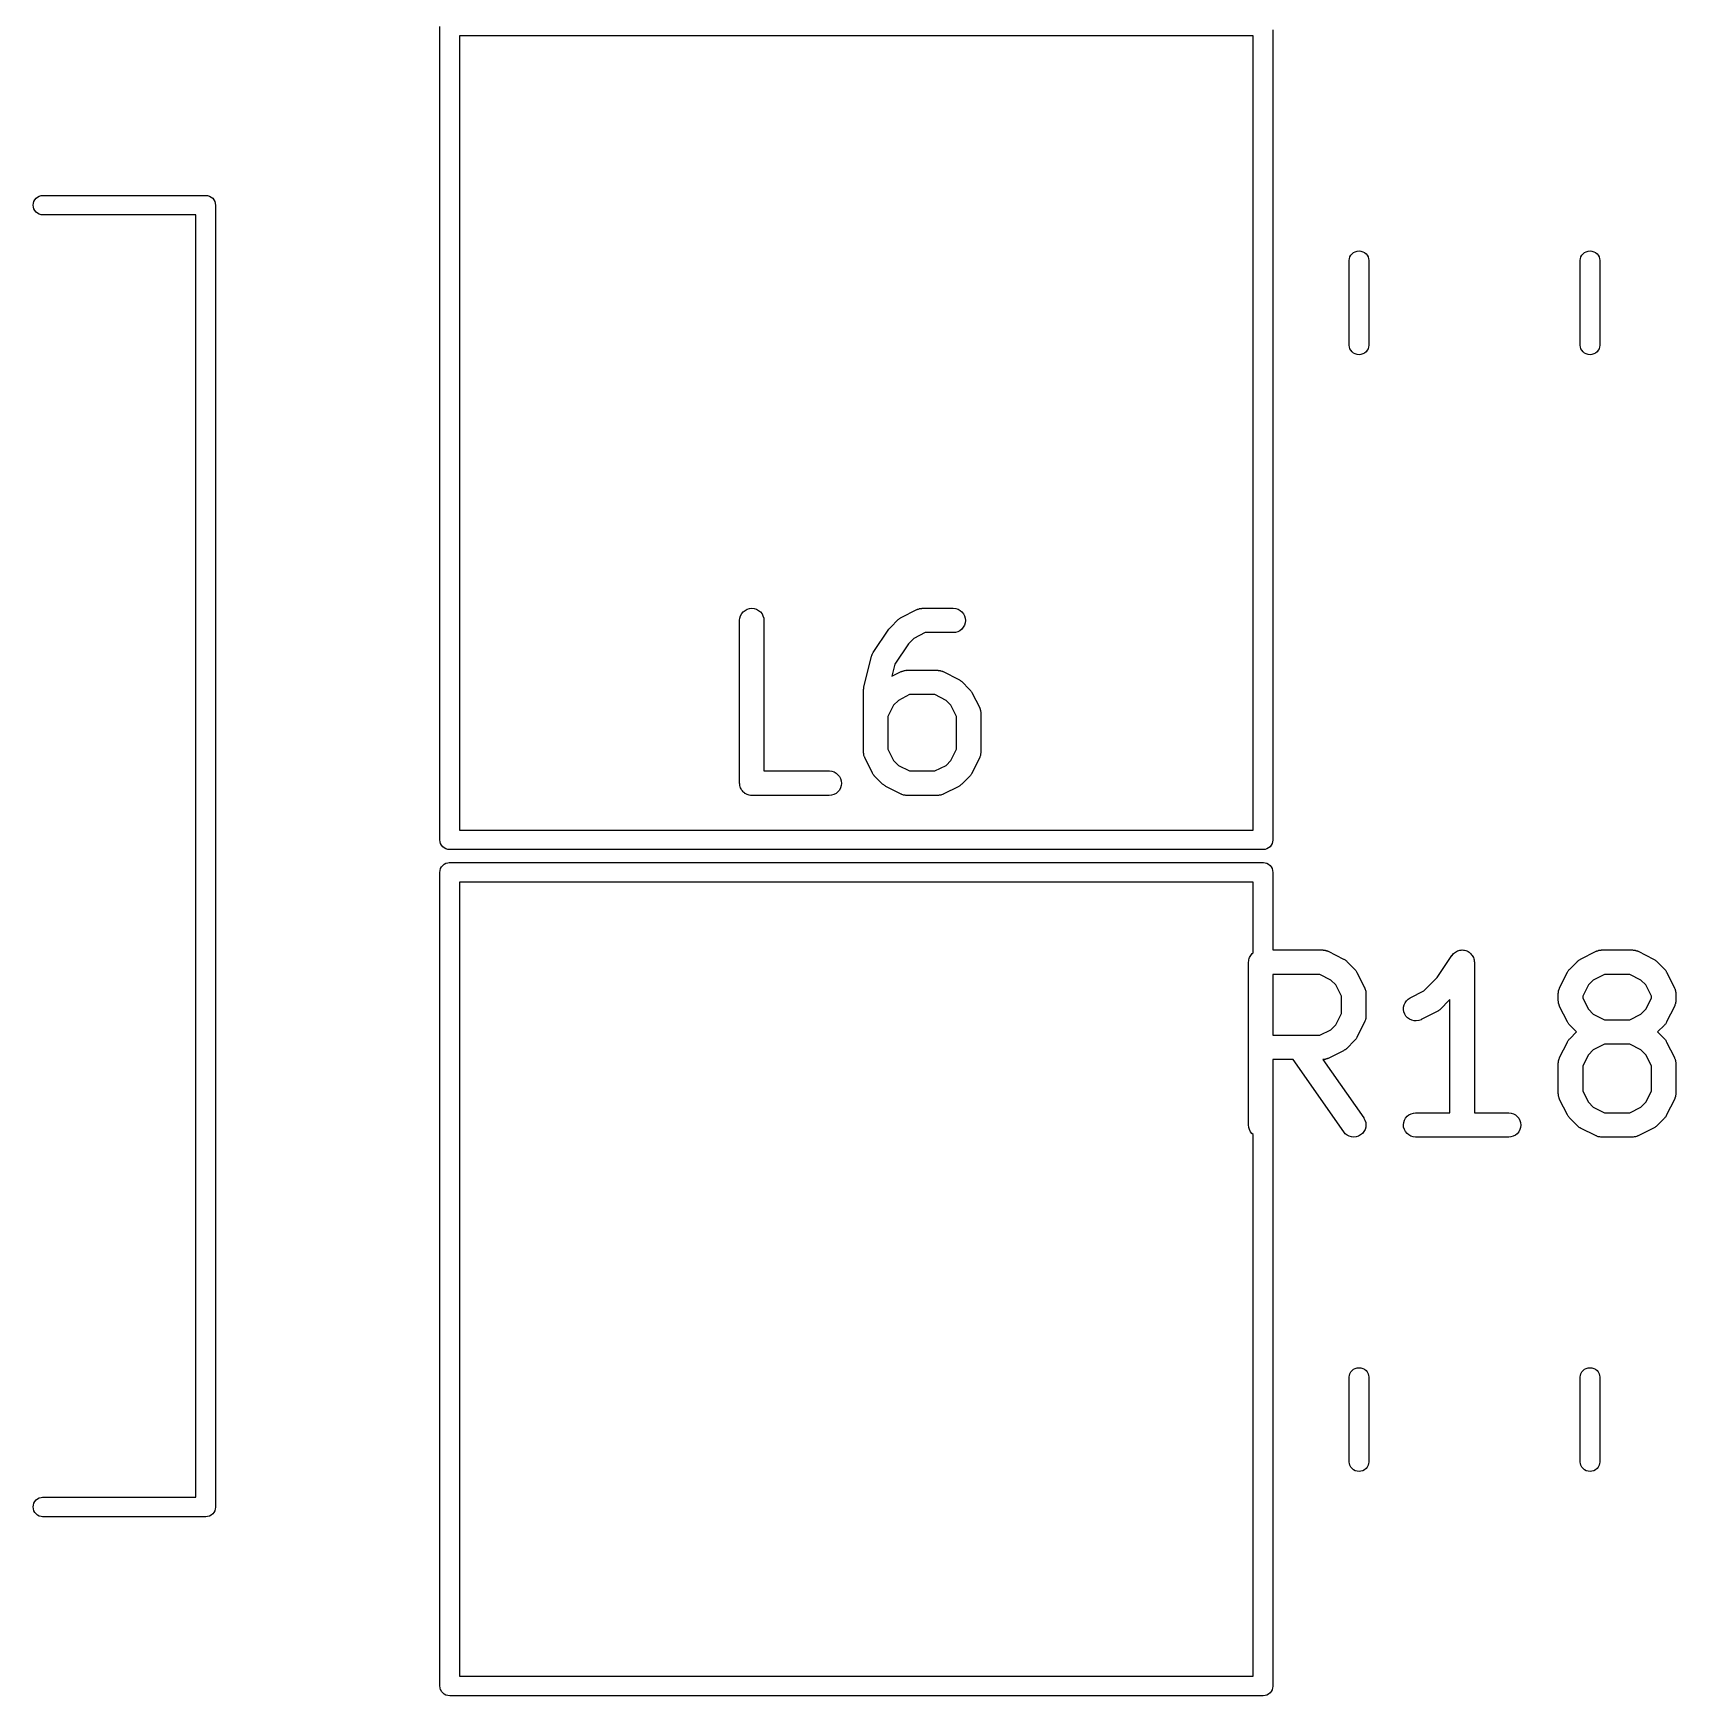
# Model space of a CAD drawing. Extents: x 85.9 to 159.2, y -122.9 to -78.6.
# Drawn here: x 148.94 to 159.04, y -116.16 to -105.94 of the extents above; entities that cross this region are included whole.
import ezdxf

# ---------------------------------------------------------------- set-up
doc = ezdxf.new("R2010")
doc.units = 0
doc.header["$MEASUREMENT"] = 0
doc.layers.add('BLACK', color=7, linetype='CONTINUOUS')

msp = doc.modelspace()

# ---------------------------------------------------------------- linework, layer by layer
at = {"layer": 'BLACK', "linetype": 'CONTINUOUS'}
for p, q in [((151.44, -110.897), (151.44, -105.903)), ((156.56, -105.923), (156.56, -110.897)), ((151.56, -105.96), (151.56, -110.84)), ((156.44, -105.96), (151.56, -105.96)), ((156.44, -110.84), (156.44, -105.96)), ((148.95, -106.967), (148.957, -106.957)), ((148.957, -106.957), (148.967, -106.95)), ((148.967, -106.95), (148.977, -106.944)), ((148.977, -106.944), (148.988, -106.941)), ((148.988, -106.941), (148.997, -106.94)), ((148.997, -106.94), (149.997, -106.94)), ((149.997, -106.94), (150, -106.94)), ((150, -106.94), (150.003, -106.94)), ((150.003, -106.94), (150.003, -106.94)), ((150.003, -106.94), (150.012, -106.941)), ((150.012, -106.941), (150.023, -106.944)), ((150.023, -106.944), (150.033, -106.95)), ((150.033, -106.95), (150.043, -106.957)), ((150.043, -106.957), (150.05, -106.967)), ((148.94, -107), (148.941, -106.988)), ((148.941, -107.012), (148.94, -107)), ((148.941, -106.988), (148.944, -106.977)), ((148.944, -107.023), (148.941, -107.012)), ((148.944, -106.977), (148.95, -106.967)), ((148.95, -107.033), (148.944, -107.023)), ((148.957, -107.043), (148.95, -107.033)), ((148.967, -107.05), (148.957, -107.043)), ((148.977, -107.056), (148.967, -107.05)), ((148.988, -107.059), (148.977, -107.056)), ((148.997, -107.06), (148.988, -107.059)), ((149.94, -107.06), (148.997, -107.06)), ((149.94, -114.94), (149.94, -107.06)), ((150.05, -106.967), (150.056, -106.977)), ((150.056, -106.977), (150.059, -106.988)), ((150.059, -106.988), (150.059, -106.99)), ((150.059, -106.99), (150.06, -107)), ((150.06, -107), (150.06, -107.003)), ((150.06, -107.003), (150.06, -114.997)), ((157.03, -107.338), (157.031, -107.33)), ((157.03, -107.862), (157.03, -107.338)), ((157.031, -107.33), (157.034, -107.318)), ((157.034, -107.318), (157.04, -107.308)), ((157.04, -107.308), (157.047, -107.299)), ((157.047, -107.299), (157.057, -107.291)), ((157.057, -107.291), (157.067, -107.286)), ((157.067, -107.286), (157.078, -107.282)), ((157.078, -107.282), (157.09, -107.281)), ((157.09, -107.281), (157.102, -107.282)), ((157.102, -107.282), (157.113, -107.286)), ((157.113, -107.286), (157.123, -107.291)), ((157.123, -107.291), (157.133, -107.299)), ((157.133, -107.299), (157.14, -107.308)), ((157.14, -107.308), (157.146, -107.318)), ((157.146, -107.318), (157.149, -107.33)), ((157.149, -107.33), (157.15, -107.338)), ((157.15, -107.338), (157.15, -107.862)), ((158.45, -107.338), (158.451, -107.33)), ((158.45, -107.862), (158.45, -107.338)), ((158.451, -107.33), (158.454, -107.318)), ((158.454, -107.318), (158.46, -107.308)), ((158.46, -107.308), (158.467, -107.299)), ((158.467, -107.299), (158.477, -107.291)), ((158.477, -107.291), (158.487, -107.286)), ((158.487, -107.286), (158.498, -107.282)), ((158.498, -107.282), (158.51, -107.281)), ((158.51, -107.281), (158.522, -107.282)), ((158.522, -107.282), (158.533, -107.286)), ((158.533, -107.286), (158.543, -107.291)), ((158.543, -107.291), (158.553, -107.299)), ((158.553, -107.299), (158.56, -107.308)), ((158.56, -107.308), (158.566, -107.318)), ((158.566, -107.318), (158.569, -107.33)), ((158.569, -107.33), (158.57, -107.338)), ((158.57, -107.338), (158.57, -107.862)), ((157.031, -107.87), (157.03, -107.862)), ((157.034, -107.882), (157.031, -107.87)), ((157.04, -107.892), (157.034, -107.882)), ((157.146, -107.882), (157.14, -107.892)), ((157.149, -107.87), (157.146, -107.882)), ((157.15, -107.862), (157.149, -107.87)), ((158.451, -107.87), (158.45, -107.862)), ((158.454, -107.882), (158.451, -107.87)), ((158.46, -107.892), (158.454, -107.882)), ((158.566, -107.882), (158.56, -107.892)), ((158.569, -107.87), (158.566, -107.882)), ((158.57, -107.862), (158.569, -107.87)), ((157.047, -107.901), (157.04, -107.892)), ((157.057, -107.909), (157.047, -107.901)), ((157.067, -107.914), (157.057, -107.909)), ((157.078, -107.918), (157.067, -107.914)), ((157.09, -107.919), (157.078, -107.918)), ((157.102, -107.918), (157.09, -107.919)), ((157.113, -107.914), (157.102, -107.918)), ((157.123, -107.909), (157.113, -107.914)), ((157.133, -107.901), (157.123, -107.909)), ((157.14, -107.892), (157.133, -107.901)), ((158.467, -107.901), (158.46, -107.892)), ((158.477, -107.909), (158.467, -107.901)), ((158.487, -107.914), (158.477, -107.909)), ((158.498, -107.918), (158.487, -107.914)), ((158.51, -107.919), (158.498, -107.918)), ((158.522, -107.918), (158.51, -107.919)), ((158.533, -107.914), (158.522, -107.918)), ((158.543, -107.909), (158.533, -107.914)), ((158.553, -107.901), (158.543, -107.909)), ((158.56, -107.892), (158.553, -107.901)), ((153.288, -109.523), (153.295, -109.51)), ((153.295, -109.51), (153.305, -109.499)), ((153.305, -109.499), (153.316, -109.49)), ((153.316, -109.49), (153.329, -109.483)), ((153.329, -109.483), (153.343, -109.479)), ((153.343, -109.479), (153.358, -109.477)), ((153.358, -109.477), (153.372, -109.479)), ((153.372, -109.479), (153.386, -109.483)), ((153.386, -109.483), (153.399, -109.49)), ((153.399, -109.49), (153.41, -109.5)), ((153.41, -109.5), (153.42, -109.511)), ((153.42, -109.511), (153.426, -109.524)), ((154.276, -109.533), (154.371, -109.485)), ((154.371, -109.485), (154.372, -109.485)), ((154.372, -109.485), (154.374, -109.484)), ((154.374, -109.484), (154.376, -109.483)), ((154.376, -109.483), (154.381, -109.482)), ((154.381, -109.482), (154.386, -109.48)), ((154.386, -109.48), (154.388, -109.479)), ((154.388, -109.479), (154.39, -109.479)), ((154.39, -109.479), (154.395, -109.478)), ((154.395, -109.478), (154.4, -109.478)), ((154.4, -109.478), (154.403, -109.478)), ((154.403, -109.478), (154.405, -109.477)), ((154.405, -109.477), (154.595, -109.477)), ((154.595, -109.477), (154.596, -109.477)), ((154.596, -109.477), (154.611, -109.479)), ((154.611, -109.479), (154.625, -109.483)), ((154.625, -109.483), (154.638, -109.49)), ((154.638, -109.49), (154.649, -109.5)), ((154.649, -109.5), (154.658, -109.511)), ((154.658, -109.511), (154.665, -109.524)), ((153.282, -109.551), (153.284, -109.537)), ((153.282, -109.552), (153.282, -109.551)), ((153.282, -110.552), (153.282, -109.552)), ((153.284, -109.537), (153.288, -109.523)), ((153.426, -109.524), (153.431, -109.538)), ((153.431, -109.538), (153.432, -109.552)), ((153.432, -109.552), (153.432, -110.477)), ((154.104, -109.749), (154.2, -109.606)), ((154.2, -109.605), (154.205, -109.6)), ((154.2, -109.606), (154.2, -109.605)), ((154.2, -109.606), (154.2, -109.606)), ((154.2, -109.606), (154.2, -109.606)), ((154.2, -109.606), (154.2, -109.606)), ((154.205, -109.6), (154.209, -109.595)), ((154.209, -109.595), (154.256, -109.547)), ((154.256, -109.547), (154.257, -109.546)), ((154.257, -109.546), (154.261, -109.544)), ((154.261, -109.544), (154.264, -109.541)), ((154.264, -109.541), (154.266, -109.539)), ((154.266, -109.539), (154.269, -109.537)), ((154.269, -109.537), (154.272, -109.535)), ((154.272, -109.535), (154.276, -109.533)), ((154.624, -109.622), (154.61, -109.626)), ((154.637, -109.615), (154.624, -109.622)), ((154.648, -109.606), (154.637, -109.615)), ((154.657, -109.594), (154.648, -109.606)), ((154.664, -109.581), (154.657, -109.594)), ((154.669, -109.567), (154.664, -109.581)), ((154.665, -109.524), (154.669, -109.538)), ((154.669, -109.538), (154.67, -109.553)), ((154.67, -109.553), (154.669, -109.567)), ((154.32, -109.695), (154.236, -109.821)), ((154.354, -109.662), (154.32, -109.695)), ((154.422, -109.627), (154.354, -109.662)), ((154.595, -109.627), (154.422, -109.627)), ((154.61, -109.626), (154.595, -109.627)), ((154.046, -109.963), (154.094, -109.772)), ((154.094, -109.771), (154.096, -109.767)), ((154.094, -109.772), (154.094, -109.771)), ((154.096, -109.767), (154.097, -109.762)), ((154.097, -109.762), (154.098, -109.76)), ((154.098, -109.76), (154.099, -109.758)), ((154.099, -109.758), (154.102, -109.753)), ((154.102, -109.753), (154.104, -109.749)), ((154.236, -109.821), (154.218, -109.895)), ((154.218, -109.895), (154.276, -109.866)), ((154.276, -109.866), (154.277, -109.866)), ((154.277, -109.866), (154.279, -109.865)), ((154.279, -109.865), (154.281, -109.864)), ((154.281, -109.864), (154.286, -109.863)), ((154.286, -109.863), (154.291, -109.861)), ((154.291, -109.861), (154.293, -109.86)), ((154.293, -109.86), (154.295, -109.86)), ((154.295, -109.86), (154.3, -109.859)), ((154.3, -109.859), (154.305, -109.858)), ((154.305, -109.858), (154.307, -109.859)), ((154.307, -109.859), (154.31, -109.858)), ((154.31, -109.858), (154.5, -109.858)), ((154.5, -109.858), (154.501, -109.858)), ((154.501, -109.858), (154.503, -109.859)), ((154.503, -109.859), (154.505, -109.859)), ((154.505, -109.859), (154.511, -109.859)), ((154.511, -109.859), (154.516, -109.86)), ((154.516, -109.86), (154.518, -109.861)), ((154.518, -109.861), (154.52, -109.861)), ((154.52, -109.861), (154.525, -109.863)), ((154.525, -109.863), (154.53, -109.864)), ((154.53, -109.864), (154.531, -109.865)), ((154.531, -109.865), (154.534, -109.866)), ((154.534, -109.866), (154.629, -109.914)), ((154.629, -109.914), (154.63, -109.914)), ((154.63, -109.914), (154.633, -109.917)), ((154.633, -109.917), (154.637, -109.919)), ((154.637, -109.919), (154.639, -109.921)), ((154.639, -109.921), (154.642, -109.922)), ((154.642, -109.922), (154.645, -109.925)), ((154.645, -109.925), (154.648, -109.928)), ((154.648, -109.928), (154.696, -109.976)), ((154.044, -109.977), (154.045, -109.971)), ((154.044, -109.979), (154.044, -109.977)), ((154.044, -109.98), (154.044, -109.979)), ((154.044, -109.981), (154.044, -109.98)), ((154.044, -110.362), (154.044, -109.981)), ((154.045, -109.971), (154.046, -109.965)), ((154.046, -109.964), (154.046, -109.963)), ((154.046, -109.965), (154.046, -109.964)), ((154.327, -110.008), (154.259, -110.043)), ((154.482, -110.008), (154.327, -110.008)), ((154.551, -110.043), (154.482, -110.008)), ((154.696, -109.976), (154.697, -109.976)), ((154.697, -109.976), (154.699, -109.98)), ((154.699, -109.98), (154.702, -109.983)), ((154.702, -109.983), (154.704, -109.985)), ((154.704, -109.985), (154.706, -109.988)), ((154.706, -109.988), (154.708, -109.991)), ((154.708, -109.991), (154.71, -109.995)), ((154.71, -109.995), (154.758, -110.09)), ((154.228, -110.073), (154.194, -110.142)), ((154.259, -110.043), (154.228, -110.073)), ((154.581, -110.073), (154.551, -110.043)), ((154.615, -110.142), (154.581, -110.073)), ((154.758, -110.09), (154.758, -110.091)), ((154.758, -110.091), (154.759, -110.093)), ((154.759, -110.093), (154.76, -110.095)), ((154.76, -110.095), (154.761, -110.1)), ((154.761, -110.1), (154.763, -110.105)), ((154.763, -110.105), (154.763, -110.107)), ((154.763, -110.107), (154.764, -110.109)), ((154.764, -110.109), (154.765, -110.114)), ((154.765, -110.114), (154.765, -110.119)), ((154.765, -110.119), (154.765, -110.122)), ((154.765, -110.122), (154.765, -110.124)), ((154.765, -110.124), (154.765, -110.362)), ((154.194, -110.142), (154.194, -110.344)), ((154.615, -110.344), (154.615, -110.142)), ((154.044, -110.364), (154.044, -110.362)), ((154.044, -110.366), (154.044, -110.364)), ((154.045, -110.371), (154.044, -110.366)), ((154.045, -110.376), (154.045, -110.371)), ((154.046, -110.379), (154.045, -110.376)), ((154.046, -110.381), (154.046, -110.379)), ((154.048, -110.386), (154.046, -110.381)), ((154.05, -110.39), (154.048, -110.386)), ((154.051, -110.392), (154.05, -110.39)), ((154.052, -110.395), (154.051, -110.392)), ((154.1, -110.491), (154.052, -110.395)), ((154.052, -110.395), (154.052, -110.395)), ((154.194, -110.344), (154.228, -110.413)), ((154.228, -110.413), (154.259, -110.443)), ((154.551, -110.443), (154.581, -110.413)), ((154.581, -110.413), (154.615, -110.344)), ((154.758, -110.395), (154.71, -110.491)), ((154.759, -110.391), (154.758, -110.393)), ((154.758, -110.393), (154.758, -110.395)), ((154.761, -110.387), (154.759, -110.391)), ((154.763, -110.382), (154.761, -110.387)), ((154.764, -110.377), (154.763, -110.38)), ((154.763, -110.38), (154.763, -110.382)), ((154.765, -110.367), (154.764, -110.372)), ((154.764, -110.372), (154.764, -110.377)), ((154.765, -110.362), (154.765, -110.363)), ((154.765, -110.363), (154.765, -110.365)), ((154.765, -110.365), (154.765, -110.367)), ((153.432, -110.477), (153.833, -110.477)), ((153.833, -110.477), (153.834, -110.477)), ((153.834, -110.477), (153.849, -110.479)), ((153.849, -110.479), (153.863, -110.483)), ((153.863, -110.483), (153.876, -110.49)), ((153.876, -110.49), (153.887, -110.5)), ((153.887, -110.5), (153.896, -110.511)), ((153.896, -110.511), (153.903, -110.524)), ((153.903, -110.524), (153.907, -110.538)), ((153.907, -110.538), (153.908, -110.553)), ((154.102, -110.494), (154.1, -110.491)), ((154.104, -110.498), (154.102, -110.494)), ((154.106, -110.5), (154.104, -110.498)), ((154.107, -110.503), (154.106, -110.5)), ((154.11, -110.506), (154.107, -110.503)), ((154.113, -110.509), (154.11, -110.506)), ((154.114, -110.51), (154.113, -110.509)), ((154.161, -110.558), (154.114, -110.51)), ((154.259, -110.443), (154.327, -110.477)), ((154.327, -110.477), (154.482, -110.477)), ((154.482, -110.477), (154.551, -110.443)), ((154.696, -110.51), (154.648, -110.558)), ((154.699, -110.507), (154.696, -110.51)), ((154.701, -110.504), (154.699, -110.507)), ((154.703, -110.501), (154.701, -110.504)), ((154.705, -110.499), (154.703, -110.501)), ((154.707, -110.495), (154.705, -110.499)), ((154.709, -110.492), (154.707, -110.495)), ((154.71, -110.491), (154.709, -110.492)), ((153.283, -110.559), (153.282, -110.552)), ((153.283, -110.566), (153.283, -110.559)), ((153.284, -110.567), (153.283, -110.566)), ((153.286, -110.574), (153.284, -110.567)), ((153.284, -110.567), (153.284, -110.567)), ((153.288, -110.58), (153.286, -110.574)), ((153.288, -110.581), (153.288, -110.58)), ((153.291, -110.587), (153.288, -110.581)), ((153.288, -110.581), (153.288, -110.581)), ((153.294, -110.593), (153.291, -110.587)), ((153.295, -110.594), (153.294, -110.593)), ((153.299, -110.599), (153.295, -110.594)), ((153.295, -110.594), (153.295, -110.594)), ((153.304, -110.605), (153.299, -110.599)), ((153.309, -110.61), (153.304, -110.605)), ((153.304, -110.605), (153.304, -110.605)), ((153.304, -110.605), (153.304, -110.605)), ((153.315, -110.614), (153.309, -110.61)), ((153.315, -110.615), (153.315, -110.614)), ((153.315, -110.614), (153.315, -110.614)), ((153.321, -110.618), (153.315, -110.615)), ((153.328, -110.621), (153.321, -110.618)), ((153.328, -110.622), (153.328, -110.621)), ((153.328, -110.621), (153.328, -110.621)), ((153.335, -110.624), (153.328, -110.622)), ((153.342, -110.626), (153.335, -110.624)), ((153.349, -110.627), (153.342, -110.626)), ((153.342, -110.626), (153.342, -110.626)), ((153.342, -110.626), (153.342, -110.626)), ((153.356, -110.627), (153.349, -110.627)), ((153.357, -110.627), (153.356, -110.627)), ((153.833, -110.627), (153.357, -110.627)), ((153.357, -110.627), (153.357, -110.627)), ((153.357, -110.627), (153.357, -110.627)), ((153.357, -110.627), (153.357, -110.627)), ((153.848, -110.626), (153.833, -110.627)), ((153.862, -110.622), (153.848, -110.626)), ((153.875, -110.615), (153.862, -110.622)), ((153.886, -110.606), (153.875, -110.615)), ((153.896, -110.594), (153.886, -110.606)), ((153.902, -110.581), (153.896, -110.594)), ((153.907, -110.567), (153.902, -110.581)), ((153.908, -110.553), (153.907, -110.567)), ((154.165, -110.56), (154.161, -110.558)), ((154.168, -110.563), (154.165, -110.56)), ((154.17, -110.565), (154.168, -110.563)), ((154.173, -110.567), (154.17, -110.565)), ((154.176, -110.569), (154.173, -110.567)), ((154.18, -110.571), (154.176, -110.569)), ((154.181, -110.572), (154.18, -110.571)), ((154.276, -110.619), (154.181, -110.572)), ((154.278, -110.62), (154.276, -110.619)), ((154.28, -110.621), (154.278, -110.62)), ((154.285, -110.623), (154.28, -110.621)), ((154.29, -110.625), (154.285, -110.623)), ((154.292, -110.625), (154.29, -110.625)), ((154.294, -110.626), (154.292, -110.625)), ((154.299, -110.626), (154.294, -110.626)), ((154.304, -110.627), (154.299, -110.626)), ((154.306, -110.627), (154.304, -110.627)), ((154.308, -110.627), (154.306, -110.627)), ((154.31, -110.627), (154.308, -110.627)), ((154.5, -110.627), (154.31, -110.627)), ((154.502, -110.627), (154.5, -110.627)), ((154.504, -110.627), (154.502, -110.627)), ((154.509, -110.626), (154.504, -110.627)), ((154.515, -110.626), (154.509, -110.626)), ((154.517, -110.625), (154.515, -110.626)), ((154.519, -110.625), (154.517, -110.625)), ((154.524, -110.623), (154.519, -110.625)), ((154.529, -110.622), (154.524, -110.623)), ((154.531, -110.621), (154.529, -110.622)), ((154.533, -110.62), (154.531, -110.621)), ((154.534, -110.619), (154.533, -110.62)), ((154.629, -110.572), (154.534, -110.619)), ((154.632, -110.57), (154.629, -110.572)), ((154.636, -110.568), (154.632, -110.57)), ((154.639, -110.566), (154.636, -110.568)), ((154.641, -110.564), (154.639, -110.566)), ((154.644, -110.561), (154.641, -110.564)), ((154.648, -110.559), (154.644, -110.561)), ((154.648, -110.558), (154.648, -110.559)), ((151.56, -110.84), (156.44, -110.84)), ((151.44, -110.9), (151.44, -110.897)), ((151.441, -110.912), (151.44, -110.9)), ((151.444, -110.923), (151.441, -110.912)), ((151.45, -110.933), (151.444, -110.923)), ((151.457, -110.943), (151.45, -110.933)), ((151.467, -110.95), (151.457, -110.943)), ((151.477, -110.956), (151.467, -110.95)), ((156.533, -110.95), (156.523, -110.956)), ((156.543, -110.943), (156.533, -110.95)), ((156.55, -110.933), (156.543, -110.943)), ((156.556, -110.923), (156.55, -110.933)), ((156.559, -110.912), (156.556, -110.923)), ((156.56, -110.903), (156.559, -110.912)), ((156.56, -110.897), (156.56, -110.9)), ((156.56, -110.9), (156.56, -110.903)), ((156.56, -110.903), (156.56, -110.903)), ((151.457, -111.057), (151.467, -111.05)), ((151.467, -111.05), (151.477, -111.044)), ((151.488, -110.959), (151.477, -110.956)), ((151.477, -111.044), (151.488, -111.041)), ((151.5, -110.96), (151.488, -110.959)), ((151.488, -111.041), (151.497, -111.04)), ((151.497, -111.04), (151.497, -111.04)), ((151.497, -111.04), (151.5, -111.04)), ((151.503, -110.96), (151.5, -110.96)), ((151.5, -111.04), (151.503, -111.04)), ((156.497, -110.96), (151.503, -110.96)), ((151.503, -111.04), (156.497, -111.04)), ((156.5, -110.96), (156.497, -110.96)), ((156.497, -111.04), (156.5, -111.04)), ((156.512, -110.959), (156.5, -110.96)), ((156.5, -111.04), (156.503, -111.04)), ((156.503, -111.04), (156.503, -111.04)), ((156.503, -111.04), (156.512, -111.041)), ((156.523, -110.956), (156.512, -110.959)), ((156.512, -111.041), (156.523, -111.044)), ((156.523, -111.044), (156.533, -111.05)), ((156.533, -111.05), (156.543, -111.057)), ((151.44, -111.1), (151.441, -111.088)), ((151.44, -111.103), (151.44, -111.1)), ((151.44, -116.097), (151.44, -111.103)), ((151.441, -111.088), (151.444, -111.077)), ((151.444, -111.077), (151.45, -111.067)), ((151.45, -111.067), (151.457, -111.057)), ((156.543, -111.057), (156.55, -111.067)), ((156.55, -111.067), (156.556, -111.077)), ((156.556, -111.077), (156.559, -111.088)), ((156.559, -111.088), (156.56, -111.1)), ((156.56, -111.1), (156.56, -111.103)), ((156.56, -111.103), (156.56, -111.577)), ((151.56, -111.16), (151.56, -116.04)), ((156.44, -111.16), (151.56, -111.16)), ((156.44, -111.593), (156.44, -111.16)), ((156.411, -111.651), (156.412, -111.644)), ((156.411, -111.652), (156.411, -111.651)), ((156.411, -112.652), (156.411, -111.652)), ((156.411, -111.652), (156.411, -111.652)), ((156.411, -111.652), (156.411, -111.652)), ((156.411, -111.652), (156.411, -111.652)), ((156.412, -111.637), (156.414, -111.63)), ((156.412, -111.644), (156.412, -111.637)), ((156.412, -111.637), (156.412, -111.637)), ((156.412, -111.637), (156.412, -111.637)), ((156.414, -111.63), (156.417, -111.623)), ((156.417, -111.623), (156.42, -111.617)), ((156.417, -111.623), (156.417, -111.623)), ((156.417, -111.623), (156.417, -111.623)), ((156.42, -111.617), (156.424, -111.61)), ((156.424, -111.61), (156.428, -111.605)), ((156.424, -111.61), (156.424, -111.61)), ((156.424, -111.61), (156.424, -111.61)), ((156.428, -111.605), (156.433, -111.599)), ((156.433, -111.599), (156.439, -111.594)), ((156.433, -111.599), (156.433, -111.599)), ((156.433, -111.599), (156.433, -111.599)), ((156.439, -111.594), (156.44, -111.593)), ((156.56, -111.577), (156.867, -111.577)), ((156.867, -111.577), (156.868, -111.577)), ((156.868, -111.577), (156.87, -111.578)), ((156.87, -111.578), (156.872, -111.578)), ((156.872, -111.578), (156.877, -111.578)), ((156.877, -111.578), (156.882, -111.579)), ((156.882, -111.579), (156.884, -111.58)), ((156.884, -111.58), (156.887, -111.58)), ((156.887, -111.58), (156.891, -111.582)), ((156.891, -111.582), (156.896, -111.583)), ((156.896, -111.583), (156.898, -111.585)), ((156.898, -111.585), (156.9, -111.585)), ((156.9, -111.585), (156.995, -111.633)), ((156.995, -111.633), (156.996, -111.633)), ((156.996, -111.633), (157, -111.636)), ((157, -111.636), (157.004, -111.638)), ((157.004, -111.638), (157.006, -111.64)), ((157.006, -111.64), (157.009, -111.641)), ((157.009, -111.641), (157.012, -111.644)), ((157.012, -111.644), (157.015, -111.647)), ((157.015, -111.647), (157.063, -111.695)), ((157.57, -111.747), (157.661, -111.611)), ((157.661, -111.611), (157.662, -111.61)), ((157.662, -111.61), (157.667, -111.604)), ((157.662, -111.61), (157.662, -111.61)), ((157.662, -111.61), (157.662, -111.61)), ((157.662, -111.61), (157.662, -111.61)), ((157.667, -111.604), (157.671, -111.599)), ((157.671, -111.599), (157.677, -111.594)), ((157.671, -111.599), (157.671, -111.599)), ((157.671, -111.599), (157.671, -111.599)), ((157.677, -111.594), (157.683, -111.59)), ((157.683, -111.59), (157.69, -111.586)), ((157.683, -111.59), (157.683, -111.59)), ((157.683, -111.59), (157.683, -111.59)), ((157.69, -111.586), (157.696, -111.583)), ((157.696, -111.583), (157.703, -111.581)), ((157.696, -111.583), (157.696, -111.583)), ((157.696, -111.583), (157.696, -111.583)), ((157.703, -111.581), (157.71, -111.579)), ((157.71, -111.579), (157.717, -111.578)), ((157.71, -111.579), (157.71, -111.579)), ((157.71, -111.579), (157.71, -111.579)), ((157.717, -111.578), (157.724, -111.577)), ((157.724, -111.577), (157.724, -111.577)), ((157.724, -111.577), (157.732, -111.578)), ((157.724, -111.577), (157.724, -111.577)), ((157.732, -111.578), (157.739, -111.579)), ((157.739, -111.579), (157.739, -111.579)), ((157.739, -111.579), (157.739, -111.579)), ((157.739, -111.579), (157.746, -111.581)), ((157.746, -111.581), (157.753, -111.583)), ((157.753, -111.583), (157.753, -111.583)), ((157.753, -111.583), (157.753, -111.583)), ((157.753, -111.583), (157.76, -111.587)), ((157.76, -111.587), (157.766, -111.59)), ((157.766, -111.59), (157.766, -111.59)), ((157.766, -111.59), (157.766, -111.59)), ((157.766, -111.59), (157.771, -111.595)), ((157.771, -111.595), (157.777, -111.6)), ((157.777, -111.6), (157.777, -111.6)), ((157.777, -111.6), (157.777, -111.6)), ((157.777, -111.6), (157.782, -111.606)), ((157.782, -111.606), (157.786, -111.611)), ((157.786, -111.611), (157.786, -111.611)), ((157.786, -111.611), (157.786, -111.611)), ((157.786, -111.611), (157.79, -111.618)), ((157.79, -111.618), (157.793, -111.624)), ((157.793, -111.624), (157.793, -111.624)), ((157.793, -111.624), (157.793, -111.624)), ((157.793, -111.624), (157.795, -111.631)), ((157.795, -111.631), (157.797, -111.638)), ((157.797, -111.638), (157.797, -111.638)), ((157.797, -111.638), (157.797, -111.638)), ((157.797, -111.638), (157.798, -111.645)), ((157.798, -111.645), (157.799, -111.652)), ((157.799, -111.652), (157.799, -112.577)), ((158.385, -111.695), (158.433, -111.647)), ((158.433, -111.646), (158.437, -111.644)), ((158.433, -111.647), (158.433, -111.646)), ((158.437, -111.644), (158.44, -111.641)), ((158.44, -111.641), (158.442, -111.639)), ((158.442, -111.639), (158.445, -111.637)), ((158.445, -111.637), (158.449, -111.635)), ((158.449, -111.635), (158.452, -111.633)), ((158.452, -111.633), (158.547, -111.585)), ((158.547, -111.585), (158.548, -111.585)), ((158.548, -111.585), (158.55, -111.584)), ((158.55, -111.584), (158.552, -111.583)), ((158.552, -111.583), (158.557, -111.582)), ((158.557, -111.582), (158.562, -111.58)), ((158.562, -111.58), (158.564, -111.579)), ((158.564, -111.579), (158.566, -111.579)), ((158.566, -111.579), (158.571, -111.578)), ((158.571, -111.578), (158.577, -111.578)), ((158.577, -111.578), (158.579, -111.578)), ((158.579, -111.578), (158.581, -111.577)), ((158.581, -111.577), (158.771, -111.577)), ((158.771, -111.577), (158.772, -111.577)), ((158.772, -111.577), (158.775, -111.578)), ((158.775, -111.578), (158.777, -111.578)), ((158.777, -111.578), (158.782, -111.578)), ((158.782, -111.578), (158.787, -111.579)), ((158.787, -111.579), (158.789, -111.58)), ((158.789, -111.58), (158.791, -111.58)), ((158.791, -111.58), (158.796, -111.582)), ((158.796, -111.582), (158.801, -111.583)), ((158.801, -111.583), (158.803, -111.585)), ((158.803, -111.585), (158.805, -111.585)), ((158.805, -111.585), (158.9, -111.633)), ((158.9, -111.633), (158.901, -111.633)), ((158.901, -111.633), (158.905, -111.636)), ((158.905, -111.636), (158.908, -111.638)), ((158.908, -111.638), (158.911, -111.64)), ((158.911, -111.64), (158.913, -111.641)), ((158.913, -111.641), (158.916, -111.644)), ((158.916, -111.644), (158.92, -111.647)), ((158.92, -111.647), (158.967, -111.695)), ((156.561, -111.727), (156.561, -112.101)), ((156.849, -111.727), (156.561, -111.727)), ((156.917, -111.762), (156.849, -111.727)), ((156.948, -111.792), (156.917, -111.762)), ((157.063, -111.695), (157.063, -111.695)), ((157.063, -111.695), (157.066, -111.699)), ((157.066, -111.699), (157.069, -111.702)), ((157.069, -111.702), (157.07, -111.704)), ((157.07, -111.704), (157.072, -111.707)), ((157.072, -111.707), (157.074, -111.711)), ((157.074, -111.711), (157.077, -111.714)), ((157.077, -111.714), (157.124, -111.809)), ((157.489, -111.829), (157.57, -111.747)), ((158.323, -111.809), (158.371, -111.714)), ((158.371, -111.713), (158.374, -111.71)), ((158.371, -111.714), (158.371, -111.713)), ((158.374, -111.71), (158.376, -111.706)), ((158.376, -111.706), (158.378, -111.703)), ((158.378, -111.703), (158.379, -111.701)), ((158.379, -111.701), (158.382, -111.698)), ((158.382, -111.698), (158.385, -111.695)), ((158.53, -111.762), (158.5, -111.792)), ((158.599, -111.727), (158.53, -111.762)), ((158.754, -111.727), (158.599, -111.727)), ((158.822, -111.762), (158.754, -111.727)), ((158.853, -111.792), (158.822, -111.762)), ((158.967, -111.695), (158.968, -111.695)), ((158.968, -111.695), (158.971, -111.699)), ((158.971, -111.699), (158.974, -111.702)), ((158.974, -111.702), (158.975, -111.704)), ((158.975, -111.704), (158.977, -111.707)), ((158.977, -111.707), (158.979, -111.711)), ((158.979, -111.711), (158.981, -111.714)), ((158.981, -111.714), (159.029, -111.809)), ((156.982, -111.861), (156.948, -111.792)), ((156.982, -111.968), (156.982, -111.861)), ((157.124, -111.809), (157.125, -111.81)), ((157.125, -111.81), (157.125, -111.812)), ((157.125, -111.812), (157.126, -111.814)), ((157.126, -111.814), (157.128, -111.819)), ((157.128, -111.819), (157.13, -111.824)), ((157.13, -111.824), (157.13, -111.826)), ((157.13, -111.826), (157.131, -111.828)), ((157.131, -111.828), (157.131, -111.833)), ((157.131, -111.833), (157.132, -111.838)), ((157.132, -111.838), (157.132, -111.841)), ((157.132, -111.841), (157.132, -111.843)), ((157.132, -111.843), (157.132, -111.986)), ((157.405, -111.871), (157.489, -111.829)), ((158.315, -111.842), (158.316, -111.84)), ((158.315, -111.843), (158.315, -111.842)), ((158.315, -111.89), (158.315, -111.843)), ((158.316, -111.837), (158.317, -111.832)), ((158.316, -111.84), (158.316, -111.837)), ((158.317, -111.827), (158.318, -111.825)), ((158.317, -111.832), (158.317, -111.827)), ((158.318, -111.823), (158.32, -111.818)), ((158.318, -111.825), (158.318, -111.823)), ((158.32, -111.818), (158.322, -111.813)), ((158.322, -111.813), (158.323, -111.811)), ((158.323, -111.811), (158.323, -111.809)), ((158.5, -111.792), (158.465, -111.861)), ((158.465, -111.861), (158.465, -111.873)), ((158.887, -111.861), (158.853, -111.792)), ((158.887, -111.873), (158.887, -111.861)), ((159.029, -111.809), (159.029, -111.81)), ((159.029, -111.81), (159.03, -111.812)), ((159.03, -111.812), (159.031, -111.814)), ((159.031, -111.814), (159.033, -111.819)), ((159.033, -111.819), (159.034, -111.824)), ((159.034, -111.824), (159.035, -111.826)), ((159.035, -111.826), (159.035, -111.828)), ((159.035, -111.828), (159.036, -111.833)), ((159.036, -111.833), (159.037, -111.838)), ((159.037, -111.838), (159.037, -111.841)), ((159.037, -111.841), (159.037, -111.843)), ((159.037, -111.843), (159.037, -111.89)), ((156.948, -112.037), (156.982, -111.968)), ((157.363, -111.943), (157.364, -111.928)), ((157.366, -111.957), (157.363, -111.943)), ((157.364, -111.928), (157.367, -111.914)), ((157.371, -111.971), (157.366, -111.957)), ((157.367, -111.914), (157.373, -111.901)), ((157.378, -111.984), (157.371, -111.971)), ((157.373, -111.901), (157.382, -111.889)), ((157.382, -111.889), (157.392, -111.879)), ((157.392, -111.879), (157.405, -111.871)), ((157.567, -111.958), (157.472, -112.005)), ((157.57, -111.955), (157.567, -111.958)), ((157.574, -111.953), (157.57, -111.955)), ((157.577, -111.951), (157.574, -111.953)), ((157.579, -111.95), (157.577, -111.951)), ((157.582, -111.947), (157.579, -111.95)), ((157.586, -111.944), (157.582, -111.947)), ((157.649, -111.881), (157.586, -111.944)), ((157.586, -111.944), (157.586, -111.944)), ((157.649, -112.577), (157.649, -111.881)), ((158.316, -111.893), (158.315, -111.89)), ((158.316, -111.895), (158.316, -111.893)), ((158.316, -111.9), (158.316, -111.895)), ((158.317, -111.905), (158.316, -111.9)), ((158.318, -111.907), (158.317, -111.905)), ((158.318, -111.909), (158.318, -111.907)), ((158.32, -111.914), (158.318, -111.909)), ((158.321, -111.919), (158.32, -111.914)), ((158.322, -111.921), (158.321, -111.919)), ((158.323, -111.923), (158.322, -111.921)), ((158.323, -111.924), (158.323, -111.923)), ((158.371, -112.019), (158.323, -111.924)), ((158.465, -111.873), (158.5, -111.941)), ((158.5, -111.941), (158.53, -111.972)), ((158.53, -111.972), (158.599, -112.006)), ((158.754, -112.006), (158.822, -111.972)), ((158.822, -111.972), (158.853, -111.941)), ((158.853, -111.941), (158.887, -111.873)), ((159.029, -111.924), (158.981, -112.019)), ((159.03, -111.922), (159.029, -111.924)), ((159.031, -111.92), (159.03, -111.922)), ((159.032, -111.915), (159.031, -111.92)), ((159.034, -111.91), (159.032, -111.915)), ((159.035, -111.908), (159.034, -111.91)), ((159.036, -111.901), (159.035, -111.906)), ((159.035, -111.906), (159.035, -111.908)), ((159.037, -111.896), (159.036, -111.901)), ((159.037, -111.89), (159.037, -111.892)), ((159.037, -111.892), (159.037, -111.894)), ((159.037, -111.894), (159.037, -111.896)), ((156.849, -112.101), (156.917, -112.067)), ((156.917, -112.067), (156.948, -112.037)), ((157.124, -112.019), (157.077, -112.114)), ((157.125, -112.017), (157.124, -112.019)), ((157.126, -112.015), (157.125, -112.017)), ((157.128, -112.01), (157.126, -112.015)), ((157.129, -112.006), (157.128, -112.01)), ((157.13, -112.003), (157.129, -112.006)), ((157.131, -112.001), (157.13, -112.003)), ((157.132, -111.991), (157.131, -111.996)), ((157.131, -111.996), (157.131, -112.001)), ((157.132, -111.986), (157.132, -111.987)), ((157.132, -111.987), (157.132, -111.989)), ((157.132, -111.989), (157.132, -111.991)), ((157.388, -111.994), (157.378, -111.984)), ((157.4, -112.003), (157.388, -111.994)), ((157.414, -112.009), (157.4, -112.003)), ((157.428, -112.012), (157.414, -112.009)), ((157.442, -112.013), (157.428, -112.012)), ((157.457, -112.011), (157.442, -112.013)), ((157.471, -112.006), (157.457, -112.011)), ((157.472, -112.005), (157.471, -112.006)), ((158.373, -112.023), (158.371, -112.019)), ((158.375, -112.027), (158.373, -112.023)), ((158.377, -112.029), (158.375, -112.027)), ((158.379, -112.032), (158.377, -112.029)), ((158.382, -112.035), (158.379, -112.032)), ((158.384, -112.038), (158.382, -112.035)), ((158.385, -112.039), (158.384, -112.038)), ((158.427, -112.081), (158.385, -112.039)), ((158.599, -112.006), (158.754, -112.006)), ((158.967, -112.039), (158.925, -112.081)), ((158.97, -112.035), (158.967, -112.039)), ((158.973, -112.032), (158.97, -112.035)), ((158.975, -112.03), (158.973, -112.032)), ((158.977, -112.027), (158.975, -112.03)), ((158.979, -112.024), (158.977, -112.027)), ((158.981, -112.02), (158.979, -112.024)), ((158.981, -112.019), (158.981, -112.02)), ((156.561, -112.101), (156.849, -112.101)), ((157.063, -112.134), (157.015, -112.182)), ((157.065, -112.131), (157.063, -112.134)), ((157.068, -112.128), (157.065, -112.131)), ((157.07, -112.125), (157.068, -112.128)), ((157.072, -112.123), (157.07, -112.125)), ((157.074, -112.119), (157.072, -112.123)), ((157.076, -112.115), (157.074, -112.119)), ((157.077, -112.114), (157.076, -112.115)), ((158.323, -112.238), (158.371, -112.143)), ((158.371, -112.142), (158.374, -112.138)), ((158.371, -112.143), (158.371, -112.142)), ((158.374, -112.138), (158.376, -112.134)), ((158.376, -112.134), (158.378, -112.132)), ((158.378, -112.132), (158.379, -112.129)), ((158.379, -112.129), (158.382, -112.126)), ((158.382, -112.126), (158.385, -112.123)), ((158.385, -112.123), (158.427, -112.081)), ((158.599, -112.156), (158.53, -112.19)), ((158.754, -112.156), (158.599, -112.156)), ((158.822, -112.19), (158.754, -112.156)), ((158.925, -112.081), (158.967, -112.123)), ((158.967, -112.123), (158.968, -112.124)), ((158.968, -112.124), (158.971, -112.127)), ((158.971, -112.127), (158.974, -112.13)), ((158.974, -112.13), (158.975, -112.133)), ((158.975, -112.133), (158.977, -112.135)), ((158.977, -112.135), (158.979, -112.139)), ((158.979, -112.139), (158.981, -112.143)), ((158.981, -112.143), (159.029, -112.238)), ((156.685, -112.251), (156.561, -112.251)), ((156.561, -112.251), (156.561, -112.652)), ((156.996, -112.695), (156.685, -112.251)), ((156.869, -112.251), (156.868, -112.251)), ((156.868, -112.251), (157.119, -112.609)), ((156.871, -112.251), (156.869, -112.251)), ((156.876, -112.25), (156.871, -112.251)), ((156.881, -112.25), (156.876, -112.25)), ((156.883, -112.249), (156.881, -112.25)), ((156.886, -112.249), (156.883, -112.249)), ((156.89, -112.247), (156.886, -112.249)), ((156.895, -112.246), (156.89, -112.247)), ((156.897, -112.244), (156.895, -112.246)), ((156.899, -112.244), (156.897, -112.244)), ((156.9, -112.243), (156.899, -112.244)), ((156.995, -112.196), (156.9, -112.243)), ((156.999, -112.193), (156.995, -112.196)), ((157.003, -112.191), (156.999, -112.193)), ((157.005, -112.19), (157.003, -112.191)), ((157.008, -112.188), (157.005, -112.19)), ((157.011, -112.185), (157.008, -112.188)), ((157.014, -112.182), (157.011, -112.185)), ((157.015, -112.182), (157.014, -112.182)), ((158.315, -112.27), (158.316, -112.268)), ((158.315, -112.271), (158.315, -112.27)), ((158.315, -112.462), (158.315, -112.271)), ((158.316, -112.266), (158.317, -112.261)), ((158.316, -112.268), (158.316, -112.266)), ((158.317, -112.256), (158.318, -112.254)), ((158.317, -112.261), (158.317, -112.256)), ((158.318, -112.252), (158.32, -112.247)), ((158.318, -112.254), (158.318, -112.252)), ((158.32, -112.247), (158.322, -112.242)), ((158.322, -112.242), (158.323, -112.24)), ((158.323, -112.24), (158.323, -112.238)), ((158.5, -112.221), (158.465, -112.289)), ((158.53, -112.19), (158.5, -112.221)), ((158.853, -112.221), (158.822, -112.19)), ((158.887, -112.289), (158.853, -112.221)), ((159.029, -112.238), (159.029, -112.239)), ((159.029, -112.239), (159.03, -112.241)), ((159.03, -112.241), (159.031, -112.243)), ((159.031, -112.243), (159.033, -112.248)), ((159.033, -112.248), (159.034, -112.253)), ((159.034, -112.253), (159.035, -112.255)), ((159.035, -112.255), (159.035, -112.257)), ((159.035, -112.257), (159.036, -112.262)), ((159.036, -112.262), (159.037, -112.267)), ((159.037, -112.267), (159.037, -112.269)), ((159.037, -112.269), (159.037, -112.271)), ((159.037, -112.271), (159.037, -112.462)), ((158.465, -112.289), (158.465, -112.444)), ((158.887, -112.444), (158.887, -112.289)), ((158.316, -112.464), (158.315, -112.462)), ((158.316, -112.466), (158.316, -112.464)), ((158.316, -112.471), (158.316, -112.466)), ((158.317, -112.476), (158.316, -112.471)), ((158.318, -112.479), (158.317, -112.476)), ((158.318, -112.481), (158.318, -112.479)), ((158.32, -112.486), (158.318, -112.481)), ((158.465, -112.444), (158.5, -112.513)), ((158.853, -112.513), (158.887, -112.444)), ((159.034, -112.482), (159.032, -112.487)), ((159.035, -112.48), (159.034, -112.482)), ((159.036, -112.472), (159.035, -112.477)), ((159.035, -112.477), (159.035, -112.48)), ((159.037, -112.467), (159.036, -112.472)), ((159.037, -112.462), (159.037, -112.463)), ((159.037, -112.463), (159.037, -112.465)), ((159.037, -112.465), (159.037, -112.467)), ((157.397, -112.59), (157.41, -112.583)), ((157.41, -112.583), (157.424, -112.579)), ((157.424, -112.579), (157.438, -112.577)), ((157.438, -112.577), (157.649, -112.577)), ((157.799, -112.577), (158.01, -112.577)), ((158.01, -112.577), (158.011, -112.577)), ((158.011, -112.577), (158.025, -112.579)), ((158.025, -112.579), (158.039, -112.583)), ((158.039, -112.583), (158.052, -112.59)), ((158.321, -112.49), (158.32, -112.486)), ((158.322, -112.492), (158.321, -112.49)), ((158.323, -112.495), (158.322, -112.492)), ((158.371, -112.591), (158.323, -112.495)), ((158.323, -112.495), (158.323, -112.495)), ((158.5, -112.513), (158.53, -112.543)), ((158.53, -112.543), (158.599, -112.577)), ((158.599, -112.577), (158.754, -112.577)), ((158.754, -112.577), (158.822, -112.543)), ((158.822, -112.543), (158.853, -112.513)), ((159.029, -112.495), (158.981, -112.591)), ((159.03, -112.493), (159.029, -112.495)), ((159.031, -112.491), (159.03, -112.493)), ((159.032, -112.487), (159.031, -112.491)), ((156.412, -112.667), (156.411, -112.652)), ((156.416, -112.681), (156.412, -112.667)), ((156.423, -112.694), (156.416, -112.681)), ((156.561, -112.653), (156.56, -112.66)), ((156.56, -112.66), (156.56, -116.097)), ((156.561, -112.652), (156.561, -112.653)), ((157.119, -112.609), (157.119, -112.61)), ((157.119, -112.61), (157.126, -112.623)), ((157.127, -112.68), (157.12, -112.693)), ((157.126, -112.623), (157.131, -112.637)), ((157.131, -112.666), (157.127, -112.68)), ((157.131, -112.637), (157.132, -112.652)), ((157.132, -112.652), (157.131, -112.666)), ((157.363, -112.652), (157.365, -112.637)), ((157.364, -112.666), (157.363, -112.652)), ((157.369, -112.68), (157.364, -112.666)), ((157.365, -112.637), (157.369, -112.623)), ((157.369, -112.623), (157.376, -112.61)), ((157.375, -112.693), (157.369, -112.68)), ((157.376, -112.61), (157.385, -112.599)), ((157.385, -112.599), (157.397, -112.59)), ((158.052, -112.59), (158.063, -112.6)), ((158.063, -112.6), (158.072, -112.611)), ((158.072, -112.611), (158.079, -112.624)), ((158.079, -112.681), (158.072, -112.694)), ((158.079, -112.624), (158.083, -112.638)), ((158.083, -112.667), (158.079, -112.681)), ((158.083, -112.638), (158.085, -112.653)), ((158.085, -112.653), (158.083, -112.667)), ((158.373, -112.594), (158.371, -112.591)), ((158.375, -112.598), (158.373, -112.594)), ((158.377, -112.6), (158.375, -112.598)), ((158.379, -112.603), (158.377, -112.6)), ((158.382, -112.606), (158.379, -112.603)), ((158.384, -112.609), (158.382, -112.606)), ((158.385, -112.61), (158.384, -112.609)), ((158.433, -112.658), (158.385, -112.61)), ((158.436, -112.66), (158.433, -112.658)), ((158.439, -112.663), (158.436, -112.66)), ((158.442, -112.665), (158.439, -112.663)), ((158.444, -112.667), (158.442, -112.665)), ((158.448, -112.669), (158.444, -112.667)), ((158.451, -112.671), (158.448, -112.669)), ((158.452, -112.672), (158.451, -112.671)), ((158.547, -112.719), (158.452, -112.672)), ((158.9, -112.672), (158.805, -112.719)), ((158.904, -112.67), (158.9, -112.672)), ((158.908, -112.668), (158.904, -112.67)), ((158.91, -112.666), (158.908, -112.668)), ((158.913, -112.664), (158.91, -112.666)), ((158.916, -112.661), (158.913, -112.664)), ((158.919, -112.659), (158.916, -112.661)), ((158.92, -112.658), (158.919, -112.659)), ((158.967, -112.61), (158.92, -112.658)), ((158.97, -112.607), (158.967, -112.61)), ((158.973, -112.604), (158.97, -112.607)), ((158.975, -112.601), (158.973, -112.604)), ((158.977, -112.599), (158.975, -112.601)), ((158.979, -112.595), (158.977, -112.599)), ((158.981, -112.592), (158.979, -112.595)), ((158.981, -112.591), (158.981, -112.592)), ((156.432, -112.705), (156.423, -112.694)), ((156.44, -112.711), (156.432, -112.705)), ((156.44, -116.04), (156.44, -112.711)), ((157.005, -112.707), (156.996, -112.695)), ((157.017, -112.716), (157.005, -112.707)), ((157.03, -112.722), (157.017, -112.716)), ((157.044, -112.726), (157.03, -112.722)), ((157.058, -112.727), (157.044, -112.726)), ((157.073, -112.726), (157.058, -112.727)), ((157.087, -112.721), (157.073, -112.726)), ((157.1, -112.714), (157.087, -112.721)), ((157.111, -112.705), (157.1, -112.714)), ((157.12, -112.693), (157.111, -112.705)), ((157.385, -112.705), (157.375, -112.693)), ((157.396, -112.714), (157.385, -112.705)), ((157.409, -112.721), (157.396, -112.714)), ((157.423, -112.726), (157.409, -112.721)), ((157.437, -112.727), (157.423, -112.726)), ((157.438, -112.727), (157.437, -112.727)), ((158.01, -112.727), (157.438, -112.727)), ((158.024, -112.726), (158.01, -112.727)), ((158.038, -112.722), (158.024, -112.726)), ((158.051, -112.715), (158.038, -112.722)), ((158.062, -112.706), (158.051, -112.715)), ((158.072, -112.694), (158.062, -112.706)), ((158.549, -112.72), (158.547, -112.719)), ((158.551, -112.721), (158.549, -112.72)), ((158.556, -112.723), (158.551, -112.721)), ((158.561, -112.725), (158.556, -112.723)), ((158.563, -112.725), (158.561, -112.725)), ((158.565, -112.726), (158.563, -112.725)), ((158.57, -112.726), (158.565, -112.726)), ((158.576, -112.727), (158.57, -112.726)), ((158.578, -112.727), (158.576, -112.727)), ((158.58, -112.727), (158.578, -112.727)), ((158.581, -112.727), (158.58, -112.727)), ((158.771, -112.727), (158.581, -112.727)), ((158.774, -112.727), (158.771, -112.727)), ((158.776, -112.727), (158.774, -112.727)), ((158.781, -112.726), (158.776, -112.727)), ((158.786, -112.726), (158.781, -112.726)), ((158.788, -112.725), (158.786, -112.726)), ((158.79, -112.725), (158.788, -112.725)), ((158.795, -112.723), (158.79, -112.725)), ((158.8, -112.722), (158.795, -112.723)), ((158.802, -112.721), (158.8, -112.722)), ((158.804, -112.72), (158.802, -112.721)), ((158.805, -112.719), (158.804, -112.72)), ((157.03, -114.201), (157.031, -114.192)), ((157.03, -114.724), (157.03, -114.201)), ((157.031, -114.192), (157.034, -114.181)), ((157.034, -114.181), (157.04, -114.17)), ((157.04, -114.17), (157.047, -114.161)), ((157.047, -114.161), (157.057, -114.154)), ((157.057, -114.154), (157.067, -114.148)), ((157.067, -114.148), (157.078, -114.145)), ((157.078, -114.145), (157.09, -114.144)), ((157.09, -114.144), (157.102, -114.145)), ((157.102, -114.145), (157.113, -114.148)), ((157.113, -114.148), (157.123, -114.154)), ((157.123, -114.154), (157.133, -114.161)), ((157.133, -114.161), (157.14, -114.17)), ((157.14, -114.17), (157.146, -114.181)), ((157.146, -114.181), (157.149, -114.192)), ((157.149, -114.192), (157.15, -114.201)), ((157.15, -114.201), (157.15, -114.724)), ((158.45, -114.201), (158.451, -114.192)), ((158.45, -114.724), (158.45, -114.201)), ((158.451, -114.192), (158.454, -114.181)), ((158.454, -114.181), (158.46, -114.17)), ((158.46, -114.17), (158.467, -114.161)), ((158.467, -114.161), (158.477, -114.154)), ((158.477, -114.154), (158.487, -114.148)), ((158.487, -114.148), (158.498, -114.145)), ((158.498, -114.145), (158.51, -114.144)), ((158.51, -114.144), (158.522, -114.145)), ((158.522, -114.145), (158.533, -114.148)), ((158.533, -114.148), (158.543, -114.154)), ((158.543, -114.154), (158.553, -114.161)), ((158.553, -114.161), (158.56, -114.17)), ((158.56, -114.17), (158.566, -114.181)), ((158.566, -114.181), (158.569, -114.192)), ((158.569, -114.192), (158.57, -114.201)), ((158.57, -114.201), (158.57, -114.724)), ((157.031, -114.733), (157.03, -114.724)), ((157.15, -114.724), (157.149, -114.733)), ((158.451, -114.733), (158.45, -114.724)), ((158.57, -114.724), (158.569, -114.733)), ((157.034, -114.744), (157.031, -114.733)), ((157.04, -114.755), (157.034, -114.744)), ((157.047, -114.764), (157.04, -114.755)), ((157.057, -114.771), (157.047, -114.764)), ((157.067, -114.777), (157.057, -114.771)), ((157.078, -114.78), (157.067, -114.777)), ((157.09, -114.781), (157.078, -114.78)), ((157.102, -114.78), (157.09, -114.781)), ((157.113, -114.777), (157.102, -114.78)), ((157.123, -114.771), (157.113, -114.777)), ((157.133, -114.764), (157.123, -114.771)), ((157.14, -114.755), (157.133, -114.764)), ((157.146, -114.744), (157.14, -114.755)), ((157.149, -114.733), (157.146, -114.744)), ((158.454, -114.744), (158.451, -114.733)), ((158.46, -114.755), (158.454, -114.744)), ((158.467, -114.764), (158.46, -114.755)), ((158.477, -114.771), (158.467, -114.764)), ((158.487, -114.777), (158.477, -114.771)), ((158.498, -114.78), (158.487, -114.777)), ((158.51, -114.781), (158.498, -114.78)), ((158.522, -114.78), (158.51, -114.781)), ((158.533, -114.777), (158.522, -114.78)), ((158.543, -114.771), (158.533, -114.777)), ((158.553, -114.764), (158.543, -114.771)), ((158.56, -114.755), (158.553, -114.764)), ((158.566, -114.744), (158.56, -114.755)), ((158.569, -114.733), (158.566, -114.744)), ((148.94, -115), (148.941, -114.988)), ((148.941, -115.012), (148.94, -115)), ((148.941, -114.988), (148.944, -114.977)), ((148.944, -115.023), (148.941, -115.012)), ((148.944, -114.977), (148.95, -114.967)), ((148.95, -115.033), (148.944, -115.023)), ((148.95, -114.967), (148.957, -114.957)), ((148.957, -115.043), (148.95, -115.033)), ((148.957, -114.957), (148.967, -114.95)), ((148.967, -114.95), (148.977, -114.944)), ((148.977, -114.944), (148.988, -114.941)), ((148.988, -114.941), (148.997, -114.94)), ((148.997, -114.94), (149.94, -114.94)), ((150.05, -115.033), (150.043, -115.043)), ((150.056, -115.023), (150.05, -115.033)), ((150.059, -115.012), (150.056, -115.023)), ((150.06, -115.003), (150.059, -115.012)), ((150.06, -114.997), (150.06, -115)), ((150.06, -115), (150.06, -115.003)), ((148.967, -115.05), (148.957, -115.043)), ((148.977, -115.056), (148.967, -115.05)), ((148.988, -115.059), (148.977, -115.056)), ((148.997, -115.06), (148.988, -115.059)), ((149.997, -115.06), (148.997, -115.06)), ((150, -115.06), (149.997, -115.06)), ((150.012, -115.059), (150, -115.06)), ((150.023, -115.056), (150.012, -115.059)), ((150.033, -115.05), (150.023, -115.056)), ((150.043, -115.043), (150.033, -115.05)), ((151.56, -116.04), (156.44, -116.04)), ((151.44, -116.1), (151.44, -116.097)), ((151.441, -116.112), (151.44, -116.1)), ((151.444, -116.123), (151.441, -116.112)), ((151.445, -116.124), (151.444, -116.123)), ((151.45, -116.133), (151.445, -116.124)), ((151.457, -116.143), (151.45, -116.133)), ((151.467, -116.15), (151.457, -116.143)), ((151.477, -116.156), (151.467, -116.15)), ((151.488, -116.159), (151.477, -116.156)), ((151.5, -116.16), (151.488, -116.159)), ((151.503, -116.16), (151.5, -116.16)), ((156.497, -116.16), (151.503, -116.16)), ((156.5, -116.16), (156.497, -116.16)), ((156.512, -116.159), (156.5, -116.16)), ((156.523, -116.156), (156.512, -116.159)), ((156.533, -116.15), (156.523, -116.156)), ((156.543, -116.143), (156.533, -116.15)), ((156.55, -116.133), (156.543, -116.143)), ((156.556, -116.123), (156.55, -116.133)), ((156.559, -116.112), (156.556, -116.123)), ((156.56, -116.103), (156.559, -116.112)), ((156.56, -116.097), (156.56, -116.1)), ((156.56, -116.1), (156.56, -116.103)), ((156.56, -116.103), (156.56, -116.103))]:
    msp.add_line(p, q, dxfattribs=at)

doc.saveas('drawing.dxf')
